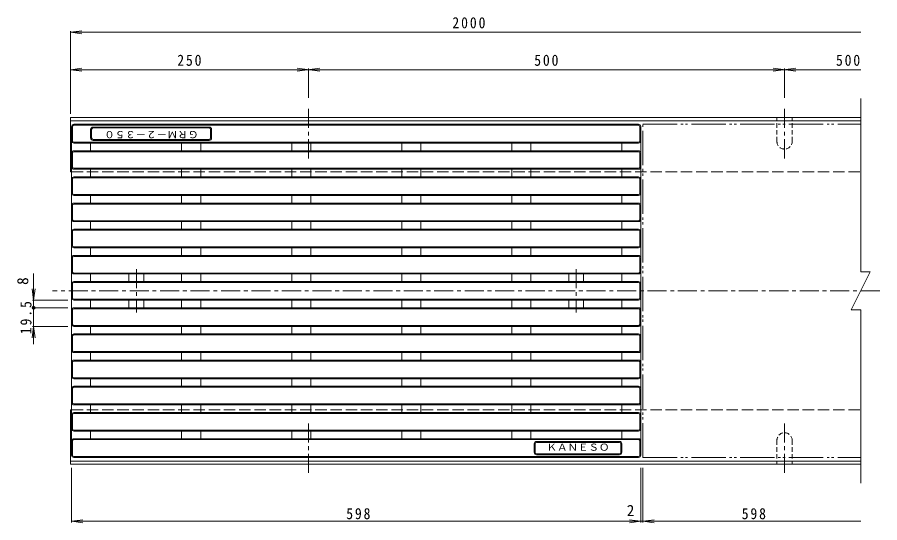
# Model space of a CAD drawing. Units: millimetres, scale not verified. Extents: x -719 to 742, y -549 to 469.
# Drawn here: x -719 to 187, y -110 to 421 of the extents above; entities that cross this region are included whole.
import ezdxf
from ezdxf.enums import TextEntityAlignment as Align

# ---------------------------------------------------------------- set-up
doc = ezdxf.new("R2010")
doc.units = ezdxf.units.MM
doc.header["$LTSCALE"] = 4
doc.header["$PDMODE"] = 32
doc.header["$PDSIZE"] = 3.2
for name, pattern in [('CHAIN1', [8, 5, -1, 1, -1]), ('DASHED1', [1.8, 1.2, -0.6]), ('DASHED3', [4, 3, -1]), ('DOUBLE_CHAIN2', [12.8, 9, -1, 0.6, -0.6, 0.6, -1])]:
    doc.linetypes.add(name, pattern=pattern)
for name, color, linetype, lineweight in [('0-0_0', 3, 'Continuous', 9), ('0-1', 2, 'Continuous', 9), ('0-4', 7, 'Continuous', 9), ('0-F', 7, 'Continuous', 9)]:
    doc.layers.add(name, color=color, linetype=linetype, lineweight=lineweight)
doc.styles.add('ＭＳ ゴシック', font='')
doc.styles.get('ＭＳ ゴシック').set_extended_font_data('MS Gothic')

msp = doc.modelspace()

# ---------------------------------------------------------------- linework, layer by layer
at = {"layer": '0-0_0'}
for p, q in [((-659.771, 308.175), (-66.771, 308.175)), ((-662.271, 305.675), (-662.271, -39.325)), ((-661.271, 290.925), (-661.271, 305.675)), ((-659.771, 307.175), (-66.771, 307.175)), ((-642.271, 293.8), (-642.271, 302.8)), ((-641.271, 293.8), (-641.271, 302.8)), ((-639.771, 305.3), (-517.771, 305.3)), ((-639.771, 304.3), (-517.771, 304.3)), ((-516.271, 293.8), (-516.271, 302.8)), ((-515.271, 293.8), (-515.271, 302.8)), ((-65.271, 290.925), (-65.271, 305.675)), ((-64.271, 305.675), (-64.271, -39.325)), ((-639.771, 292.3), (-517.771, 292.3)), ((-639.771, 291.3), (-517.771, 291.3)), ((-659.771, 289.425), (-66.771, 289.425)), ((-659.771, 288.425), (-66.771, 288.425)), ((-642.271, 280.425), (-642.271, 288.425)), ((-546.671, 280.425), (-546.671, 288.425)), ((-526.671, 280.425), (-526.671, 288.425)), ((-431.071, 280.425), (-431.071, 288.425)), ((-411.071, 280.425), (-411.071, 288.425)), ((-315.471, 280.425), (-315.471, 288.425)), ((-295.471, 280.425), (-295.471, 288.425)), ((-199.871, 280.425), (-199.871, 288.425)), ((-179.871, 280.425), (-179.871, 288.425)), ((-84.271, 280.425), (-84.271, 288.425)), ((-661.271, 263.425), (-661.271, 277.925)), ((-659.771, 280.425), (-66.771, 280.425)), ((-659.771, 279.425), (-66.771, 279.425)), ((-65.271, 263.425), (-65.271, 277.925)), ((-659.771, 261.925), (-66.771, 261.925)), ((-659.771, 260.925), (-66.771, 260.925)), ((-642.271, 252.925), (-642.271, 260.925)), ((-546.671, 252.925), (-546.671, 260.925)), ((-526.671, 252.925), (-526.671, 260.925)), ((-431.071, 252.925), (-431.071, 260.925)), ((-411.071, 252.925), (-411.071, 260.925)), ((-315.471, 252.925), (-315.471, 260.925)), ((-295.471, 252.925), (-295.471, 260.925)), ((-199.871, 252.925), (-199.871, 260.925)), ((-179.871, 252.925), (-179.871, 260.925)), ((-84.271, 252.925), (-84.271, 260.925)), ((-661.271, 235.925), (-661.271, 250.425)), ((-659.771, 252.925), (-66.771, 252.925)), ((-659.771, 251.925), (-66.771, 251.925)), ((-65.271, 235.925), (-65.271, 250.425)), ((-659.771, 234.425), (-66.771, 234.425)), ((-659.771, 233.425), (-66.771, 233.425)), ((-642.271, 225.425), (-642.271, 233.425)), ((-546.671, 225.425), (-546.671, 233.425)), ((-526.671, 225.425), (-526.671, 233.425)), ((-431.071, 225.425), (-431.071, 233.425)), ((-411.071, 225.425), (-411.071, 233.425)), ((-315.471, 225.425), (-315.471, 233.425)), ((-295.471, 225.425), (-295.471, 233.425)), ((-199.871, 225.425), (-199.871, 233.425)), ((-179.871, 225.425), (-179.871, 233.425)), ((-84.271, 225.425), (-84.271, 233.425)), ((-661.271, 208.425), (-661.271, 222.925)), ((-659.771, 225.425), (-66.771, 225.425)), ((-659.771, 224.425), (-66.771, 224.425)), ((-65.271, 208.425), (-65.271, 222.925)), ((-659.771, 206.925), (-66.771, 206.925)), ((-659.771, 205.925), (-66.771, 205.925)), ((-642.271, 197.925), (-642.271, 205.925)), ((-546.671, 197.925), (-546.671, 205.925)), ((-526.671, 197.925), (-526.671, 205.925)), ((-431.071, 197.925), (-431.071, 205.925)), ((-411.071, 197.925), (-411.071, 205.925)), ((-315.471, 197.925), (-315.471, 205.925)), ((-295.471, 197.925), (-295.471, 205.925)), ((-199.871, 197.925), (-199.871, 205.925)), ((-179.871, 197.925), (-179.871, 205.925)), ((-84.271, 197.925), (-84.271, 205.925)), ((-661.271, 180.925), (-661.271, 195.425)), ((-659.771, 197.925), (-66.771, 197.925)), ((-659.771, 196.925), (-66.771, 196.925)), ((-65.271, 180.925), (-65.271, 195.425)), ((-659.771, 179.425), (-66.771, 179.425)), ((-659.771, 178.425), (-66.771, 178.425)), ((-642.271, 170.425), (-642.271, 178.425)), ((-546.671, 170.425), (-546.671, 178.425)), ((-526.671, 170.425), (-526.671, 178.425)), ((-431.071, 170.425), (-431.071, 178.425)), ((-411.071, 170.425), (-411.071, 178.425)), ((-315.471, 170.425), (-315.471, 178.425)), ((-295.471, 170.425), (-295.471, 178.425)), ((-199.871, 170.425), (-199.871, 178.425)), ((-179.871, 170.425), (-179.871, 178.425)), ((-84.271, 170.425), (-84.271, 178.425)), ((-661.271, 153.425), (-661.271, 167.925)), ((-659.771, 170.425), (-66.771, 170.425)), ((-659.771, 169.425), (-66.771, 169.425)), ((-65.271, 153.425), (-65.271, 167.925)), ((-659.771, 151.925), (-66.771, 151.925)), ((-659.771, 150.925), (-66.771, 150.925)), ((-642.271, 142.925), (-642.271, 150.925)), ((-602.071, 142.925), (-602.071, 150.925)), ((-586.471, 142.925), (-586.471, 150.925)), ((-546.671, 142.925), (-546.671, 150.925)), ((-526.671, 142.925), (-526.671, 150.925)), ((-431.071, 142.925), (-431.071, 150.925)), ((-411.071, 142.925), (-411.071, 150.925)), ((-315.471, 142.925), (-315.471, 150.925)), ((-295.471, 142.925), (-295.471, 150.925)), ((-199.871, 142.925), (-199.871, 150.925)), ((-179.871, 142.925), (-179.871, 150.925)), ((-140.071, 142.925), (-140.071, 150.925)), ((-124.471, 142.925), (-124.471, 150.925)), ((-84.271, 142.925), (-84.271, 150.925)), ((-661.271, 140.425), (-661.271, 125.925)), ((-659.771, 142.925), (-66.771, 142.925)), ((-659.771, 141.925), (-66.771, 141.925)), ((-65.271, 140.425), (-65.271, 125.925)), ((-659.771, 124.425), (-66.771, 124.425)), ((-659.771, 123.425), (-66.771, 123.425)), ((-642.271, 123.425), (-642.271, 115.425)), ((-602.071, 123.425), (-602.071, 115.425)), ((-586.471, 123.425), (-586.471, 115.425)), ((-546.671, 123.425), (-546.671, 115.425)), ((-526.671, 123.425), (-526.671, 115.425)), ((-431.071, 123.425), (-431.071, 115.425)), ((-411.071, 123.425), (-411.071, 115.425)), ((-315.471, 123.425), (-315.471, 115.425)), ((-295.471, 123.425), (-295.471, 115.425)), ((-199.871, 123.425), (-199.871, 115.425)), ((-179.871, 123.425), (-179.871, 115.425)), ((-140.071, 123.425), (-140.071, 115.425)), ((-124.471, 123.425), (-124.471, 115.425)), ((-84.271, 123.425), (-84.271, 115.425)), ((-661.271, 112.925), (-661.271, 98.425)), ((-659.771, 115.425), (-66.771, 115.425)), ((-659.771, 114.425), (-66.771, 114.425)), ((-65.271, 112.925), (-65.271, 98.425)), ((-659.771, 96.925), (-66.771, 96.925)), ((-659.771, 95.925), (-66.771, 95.925)), ((-642.271, 95.925), (-642.271, 87.925)), ((-546.671, 95.925), (-546.671, 87.925)), ((-526.671, 95.925), (-526.671, 87.925)), ((-431.071, 95.925), (-431.071, 87.925)), ((-411.071, 95.925), (-411.071, 87.925)), ((-315.471, 95.925), (-315.471, 87.925)), ((-295.471, 95.925), (-295.471, 87.925)), ((-199.871, 95.925), (-199.871, 87.925)), ((-179.871, 95.925), (-179.871, 87.925)), ((-84.271, 95.925), (-84.271, 87.925)), ((-661.271, 85.425), (-661.271, 70.925)), ((-659.771, 87.925), (-66.771, 87.925)), ((-659.771, 86.925), (-66.771, 86.925)), ((-65.271, 85.425), (-65.271, 70.925)), ((-659.771, 69.425), (-66.771, 69.425)), ((-659.771, 68.425), (-66.771, 68.425)), ((-642.271, 68.425), (-642.271, 60.425)), ((-546.671, 68.425), (-546.671, 60.425)), ((-526.671, 68.425), (-526.671, 60.425)), ((-431.071, 68.425), (-431.071, 60.425)), ((-411.071, 68.425), (-411.071, 60.425)), ((-315.471, 68.425), (-315.471, 60.425)), ((-295.471, 68.425), (-295.471, 60.425)), ((-199.871, 68.425), (-199.871, 60.425)), ((-179.871, 68.425), (-179.871, 60.425)), ((-84.271, 68.425), (-84.271, 60.425)), ((-661.271, 57.925), (-661.271, 43.425)), ((-659.771, 60.425), (-66.771, 60.425)), ((-659.771, 59.425), (-66.771, 59.425)), ((-65.271, 57.925), (-65.271, 43.425)), ((-659.771, 41.925), (-66.771, 41.925)), ((-659.771, 40.925), (-66.771, 40.925)), ((-642.271, 40.925), (-642.271, 32.925)), ((-546.671, 40.925), (-546.671, 32.925)), ((-526.671, 40.925), (-526.671, 32.925)), ((-431.071, 40.925), (-431.071, 32.925)), ((-411.071, 40.925), (-411.071, 32.925)), ((-315.471, 40.925), (-315.471, 32.925)), ((-295.471, 40.925), (-295.471, 32.925)), ((-199.871, 40.925), (-199.871, 32.925)), ((-179.871, 40.925), (-179.871, 32.925)), ((-84.271, 40.925), (-84.271, 32.925)), ((-661.271, 30.425), (-661.271, 15.925)), ((-659.771, 32.925), (-66.771, 32.925)), ((-659.771, 31.925), (-66.771, 31.925)), ((-65.271, 30.425), (-65.271, 15.925)), ((-659.771, 14.425), (-66.771, 14.425)), ((-659.771, 13.425), (-66.771, 13.425)), ((-642.271, 13.425), (-642.271, 5.425)), ((-546.671, 13.425), (-546.671, 5.425)), ((-526.671, 13.425), (-526.671, 5.425)), ((-431.071, 13.425), (-431.071, 5.425)), ((-411.071, 13.425), (-411.071, 5.425)), ((-315.471, 13.425), (-315.471, 5.425)), ((-295.471, 13.425), (-295.471, 5.425)), ((-199.871, 13.425), (-199.871, 5.425)), ((-179.871, 13.425), (-179.871, 5.425)), ((-84.271, 13.425), (-84.271, 5.425)), ((-661.271, 2.925), (-661.271, -11.575)), ((-659.771, 5.425), (-66.771, 5.425)), ((-659.771, 4.425), (-66.771, 4.425)), ((-65.271, 2.925), (-65.271, -11.575)), ((-659.771, -13.075), (-66.771, -13.075)), ((-659.771, -14.075), (-66.771, -14.075)), ((-642.271, -14.075), (-642.271, -22.075)), ((-546.671, -14.075), (-546.671, -22.075)), ((-526.671, -14.075), (-526.671, -22.075)), ((-431.071, -14.075), (-431.071, -22.075)), ((-411.071, -14.075), (-411.071, -22.075)), ((-315.471, -14.075), (-315.471, -22.075)), ((-295.471, -14.075), (-295.471, -22.075)), ((-199.871, -14.075), (-199.871, -22.075)), ((-179.871, -14.075), (-179.871, -22.075)), ((-84.271, -14.075), (-84.271, -22.075)), ((-661.271, -24.575), (-661.271, -39.325)), ((-659.771, -22.075), (-66.771, -22.075)), ((-659.771, -23.075), (-66.771, -23.075)), ((-86.771, -24.95), (-173.771, -24.95)), ((-86.771, -25.95), (-173.771, -25.95)), ((-65.271, -24.575), (-65.271, -39.325)), ((-176.271, -27.45), (-176.271, -36.45)), ((-175.271, -27.45), (-175.271, -36.45)), ((-85.271, -27.45), (-85.271, -36.45)), ((-84.271, -27.45), (-84.271, -36.45)), ((-659.771, -40.825), (-66.771, -40.825)), ((-659.771, -41.825), (-66.771, -41.825)), ((-86.771, -37.95), (-173.771, -37.95)), ((-86.771, -38.95), (-173.771, -38.95))]:
    msp.add_line(p, q, dxfattribs=at)
at = {"layer": '0-0_0', "linetype": 'DOUBLE_CHAIN2'}
for p, q in [((-62.271, -41.825), (-62.271, 308.175)), ((-62.271, 308.175), (166.729, 308.175)), ((-62.271, -41.825), (166.729, -41.825))]:
    msp.add_line(p, q, dxfattribs=at)
at = {"layer": '0-0_0', "linetype": 'CHAIN1'}
for p, q in [((-594.271, 155.925), (-594.271, 110.425)), ((-132.271, 155.925), (-132.271, 110.425)), ((186.729, 133.175), (-682.271, 133.175))]:
    msp.add_line(p, q, dxfattribs=at)
at = {"layer": '0-0_0'}
for centre, radius, start, end in [((-659.771, 305.675), 2.5, 90, 179.99998), ((-66.771, 305.675), 2.5, 5.22311, 90), ((-659.771, 305.675), 1.5, 90, 180), ((-639.771, 302.8), 2.5, 90, 180), ((-639.771, 302.8), 1.5, 90, 180), ((-517.771, 302.8), 2.5, 0, 90), ((-517.771, 302.8), 1.5, 0, 90), ((-66.771, 305.675), 1.5, 0, 90), ((-659.771, 290.925), 2.5, 180, 270), ((-659.771, 290.925), 1.5, 180, 270), ((-639.771, 293.8), 2.5, 180, 270), ((-639.771, 293.8), 1.5, 180, 270), ((-517.771, 293.8), 2.5, 270, 0), ((-517.771, 293.8), 1.5, 270, 0), ((-66.771, 290.925), 1.5, 270, 0), ((-66.771, 290.925), 2.5, 270, 0), ((-659.771, 277.925), 2.5, 90, 179.99998), ((-659.771, 277.925), 1.5, 90, 180), ((-66.771, 277.925), 2.5, 5.22311, 90), ((-66.771, 277.925), 1.5, 7.01646, 90), ((-659.771, 263.425), 2.5, 180, 270), ((-659.771, 263.425), 1.5, 180, 270), ((-66.771, 263.425), 2.5, 270, 0), ((-66.771, 263.425), 1.5, 270, 0), ((-659.771, 250.425), 2.5, 90, 179.99998), ((-659.771, 250.425), 1.5, 90, 180), ((-66.771, 250.425), 2.5, 5.22311, 90), ((-66.771, 250.425), 1.5, 7.01646, 90), ((-659.771, 235.925), 2.5, 180, 270), ((-659.771, 235.925), 1.5, 180, 270), ((-66.771, 235.925), 1.5, 270, 0), ((-66.771, 235.925), 2.5, 270, 0), ((-659.771, 222.925), 2.5, 90, 179.99998), ((-659.771, 222.925), 1.5, 90, 180), ((-66.771, 222.925), 2.5, 5.22311, 90), ((-66.771, 222.925), 1.5, 7.01646, 90), ((-659.771, 208.425), 2.5, 180, 270), ((-659.771, 208.425), 1.5, 180, 270), ((-66.771, 208.425), 2.5, 270, 0), ((-66.771, 208.425), 1.5, 270, 0), ((-659.771, 195.425), 2.5, 90, 179.99998), ((-659.771, 195.425), 1.5, 90, 180), ((-66.771, 195.425), 2.5, 5.22311, 90), ((-66.771, 195.425), 1.5, 7.01646, 90), ((-659.771, 180.925), 2.5, 180, 270), ((-659.771, 180.925), 1.5, 180, 270), ((-66.771, 180.925), 1.5, 270, 0), ((-66.771, 180.925), 2.5, 270, 0), ((-659.771, 167.925), 2.5, 90, 179.99998), ((-659.771, 167.925), 1.5, 90, 180), ((-66.771, 167.925), 2.5, 5.22311, 90), ((-66.771, 167.925), 1.5, 7.01646, 90), ((-659.771, 153.425), 2.5, 180, 270), ((-659.771, 153.425), 1.5, 180, 270), ((-66.771, 153.425), 2.5, 270, 0), ((-66.771, 153.425), 1.5, 270, 0), ((-659.771, 140.425), 2.5, 90, 179.99998), ((-659.771, 140.425), 1.5, 90, 180), ((-66.771, 140.425), 2.5, 5.22311, 90), ((-66.771, 140.425), 1.5, 7.01646, 90), ((-659.771, 125.925), 2.5, 180, 270), ((-659.771, 125.925), 1.5, 180, 270), ((-66.771, 125.925), 2.5, 270, 359.99998), ((-66.771, 125.925), 1.5, 270, 0), ((-659.771, 112.925), 2.5, 90, 180), ((-659.771, 112.925), 1.5, 90, 180), ((-66.771, 112.925), 2.5, 1.40329, 90), ((-66.771, 112.925), 1.5, 1.40329, 90), ((-659.771, 98.425), 2.5, 180, 270), ((-659.771, 98.425), 1.5, 180, 270), ((-66.771, 98.425), 1.5, 270, 0), ((-66.771, 98.425), 2.5, 270, 359.99998), ((-659.771, 85.425), 2.5, 90, 180), ((-659.771, 85.425), 1.5, 90, 180), ((-66.771, 85.425), 2.5, 1.40329, 90), ((-66.771, 85.425), 1.5, 1.40329, 90), ((-659.771, 70.925), 2.5, 180, 270), ((-659.771, 70.925), 1.5, 180, 270), ((-66.771, 70.925), 2.5, 270, 359.99998), ((-66.771, 70.925), 1.5, 270, 0), ((-659.771, 57.925), 2.5, 90, 180), ((-659.771, 57.925), 1.5, 90, 180), ((-66.771, 57.925), 2.5, 1.40329, 90), ((-66.771, 57.925), 1.5, 1.40329, 90), ((-659.771, 43.425), 2.5, 180, 270), ((-659.771, 43.425), 1.5, 180, 270), ((-66.771, 43.425), 1.5, 270, 0), ((-66.771, 43.425), 2.5, 270, 359.99998), ((-659.771, 30.425), 2.5, 90, 180), ((-659.771, 30.425), 1.5, 90, 180), ((-66.771, 30.425), 2.5, 1.40329, 90), ((-66.771, 30.425), 1.5, 1.40329, 90), ((-659.771, 15.925), 2.5, 180, 270), ((-659.771, 15.925), 1.5, 180, 270), ((-66.771, 15.925), 2.5, 270, 359.99998), ((-66.771, 15.925), 1.5, 270, 0), ((-659.771, 2.925), 2.5, 90, 180), ((-659.771, 2.925), 1.5, 90, 180), ((-66.771, 2.925), 2.5, 1.40329, 90), ((-66.771, 2.925), 1.5, 1.40329, 90), ((-659.771, -11.575), 2.5, 180, 270), ((-659.771, -11.575), 1.5, 180, 270), ((-66.771, -11.575), 1.5, 270, 0), ((-66.771, -11.575), 2.5, 270, 359.99998), ((-659.771, -24.575), 2.5, 90, 180), ((-659.771, -24.575), 1.5, 90, 180), ((-173.771, -27.45), 2.5, 90, 180), ((-173.771, -27.45), 1.5, 90, 180), ((-86.771, -27.45), 2.5, 0, 90), ((-86.771, -27.45), 1.5, 0, 90), ((-66.771, -24.575), 2.5, 1.40329, 90), ((-66.771, -24.575), 1.5, 1.40329, 90), ((-659.771, -39.325), 2.5, 180, 270), ((-659.771, -39.325), 1.5, 180, 270), ((-173.771, -36.45), 2.5, 180, 270), ((-173.771, -36.45), 1.5, 180, 270), ((-86.771, -36.45), 2.5, 270, 0), ((-86.771, -36.45), 1.5, 270, 0), ((-66.771, -39.325), 2.5, 270, 359.99998), ((-66.771, -39.325), 1.5, 270, 0)]:
    msp.add_arc(centre, radius, start, end, dxfattribs=at)
at = {"layer": '0-1', "linetype": 'CHAIN1'}
for p, q in [((-413.271, 272.412), (-413.271, 328.111)), ((86.729, 272.412), (86.729, 328.111)), ((-413.271, -6.062), (-413.271, -61.761)), ((86.729, -6.062), (86.729, -61.761))]:
    msp.add_line(p, q, dxfattribs=at)
at = {"layer": '0-1'}
for p, q in [((166.729, 153.175), (166.729, 335.175)), ((-663.271, 258.175), (-663.271, 315.175)), ((-663.271, 315.175), (166.729, 315.175)), ((-663.271, 311.975), (166.729, 311.975)), ((-663.271, 258.175), (-662.271, 258.175)), ((166.729, -68.825), (166.729, 113.175)), ((-663.271, -45.625), (166.729, -45.625)), ((-663.271, -48.825), (166.729, -48.825))]:
    msp.add_line(p, q, dxfattribs=at)
at = {"layer": '0-1', "linetype": 'DASHED1'}
for p, q in [((78.729, 290.175), (78.729, 315.175)), ((94.729, 290.175), (94.729, 315.175)), ((78.729, -23.825), (78.729, -48.825)), ((94.729, -23.825), (94.729, -48.825))]:
    msp.add_line(p, q, dxfattribs=at)
at = {"layer": '0-1', "linetype": 'DASHED3'}
for p, q in [((-662.271, 258.175), (166.729, 258.175)), ((-662.271, 8.175), (166.729, 8.175))]:
    msp.add_line(p, q, dxfattribs=at)
at = {"layer": '0-1'}
for points in [[(166.729, 153.175), (176.729, 153.175), (156.729, 113.175), (166.729, 113.175)], [(-663.271, -48.825), (-663.271, 8.175), (-662.271, 8.175)]]:
    msp.add_lwpolyline(points, dxfattribs=at)
at = {"layer": '0-1', "linetype": 'DASHED1'}
for centre, start, end in [((86.729, 290.175), 180, 0), ((86.729, -23.825), 0, 180)]:
    msp.add_arc(centre, 8, start, end, dxfattribs=at)
at = {"layer": '0-4'}
for p, q in [((-663.271, 404.841), (-651.374, 406.408)), ((-663.271, 319.175), (-663.271, 406.041)), ((-663.271, 404.841), (166.729, 404.841)), ((-663.271, 404.841), (-651.374, 403.275)), ((-663.271, 365.452), (-651.374, 367.019)), ((-663.271, 365.452), (166.729, 365.452)), ((-663.271, 365.452), (-651.374, 363.886)), ((-401.374, 363.886), (-425.168, 367.019)), ((-401.374, 367.019), (-425.168, 363.886)), ((-413.271, 336.111), (-413.271, 366.652)), ((98.626, 363.886), (74.832, 367.019)), ((98.626, 367.019), (74.832, 363.886)), ((86.729, 336.111), (86.729, 366.652))]:
    msp.add_line(p, q, dxfattribs=at)
at = {"layer": '0-F'}
for p, q in [((-702.271, 77.127), (-702.271, 151.311)), ((-702.271, 123.425), (-703.837, 135.322)), ((-702.271, 123.425), (-700.705, 135.322)), ((-666.271, 123.425), (-703.471, 123.425)), ((-666.271, 115.425), (-703.471, 115.425)), ((-702.271, 95.925), (-703.837, 84.027)), ((-666.271, 95.925), (-703.471, 95.925)), ((-702.271, 95.925), (-700.705, 84.027)), ((-662.271, -52.825), (-662.271, -110.025)), ((-64.271, -52.825), (-64.271, -110.025)), ((-62.271, -52.825), (-62.271, -110.025)), ((-662.271, -108.825), (-650.374, -107.259)), ((-64.271, -108.825), (-76.168, -107.259)), ((-62.271, -108.825), (-50.374, -107.259)), ((-662.271, -108.825), (166.729, -108.825)), ((-662.271, -108.825), (-650.374, -110.391)), ((-64.271, -108.825), (-76.168, -110.391)), ((-62.271, -108.825), (-50.374, -110.391))]:
    msp.add_line(p, q, dxfattribs=at)
msp.add_point((-702.271, 115.425), dxfattribs=at)

# ---------------------------------------------------------------- texts
at = {"layer": '0-0_0', "color": 4, "style": 'ＭＳ ゴシック', "width": 1.1}
msp.add_text('ＧＲＭ－２－３５０', height=7.331, rotation=180, dxfattribs=at).set_placement((-528.971, 303.3), align=Align.BOTTOM_LEFT)
msp.add_text('ＫＡＮＥＳＯ', height=7.331, dxfattribs=at).set_placement((-163.271, -36.95), align=Align.BOTTOM_LEFT)
at = {"layer": '0-4', "color": 2, "char_height": 11.73, "attachment_point": 7, "style": 'ＭＳ ゴシック'}
for s, insert in [('\\T1.28;\\W0.9;2000', (-262.271, 408.842)), ('\\T1.27;\\W0.9;250', (-551.271, 369.452)), ('\\T1.27;\\W0.9;500', (-176.271, 369.452)), ('\\T1.27;\\W0.9;500', (140.729, 369.452))]:
    msp.add_mtext(s, dxfattribs=dict(at, insert=insert))
at = {"layer": '0-F', "color": 2, "style": 'ＭＳ ゴシック'}
msp.add_text('8', height=11.73, rotation=90, dxfattribs=at).set_placement((-704.271, 139.453), align=Align.BOTTOM_LEFT)
msp.add_text('2', height=11.73, dxfattribs=at).set_placement((-79.018, -106.825), align=Align.BOTTOM_LEFT)
at = {"layer": '0-F', "color": 2, "insert": (-704.271, 87.675), "char_height": 11.73, "attachment_point": 7, "rotation": 90, "style": 'ＭＳ ゴシック'}
msp.add_mtext('\\T1.28;\\W0.9;19.5', dxfattribs=at)
at = {"layer": '0-F', "color": 2, "char_height": 11.73, "attachment_point": 7, "style": 'ＭＳ ゴシック'}
for insert in [(-373.771, -106.825), (41.729, -106.825)]:
    msp.add_mtext('\\T1.27;\\W0.9;598', dxfattribs=dict(at, insert=insert))

doc.saveas('drawing.dxf')
